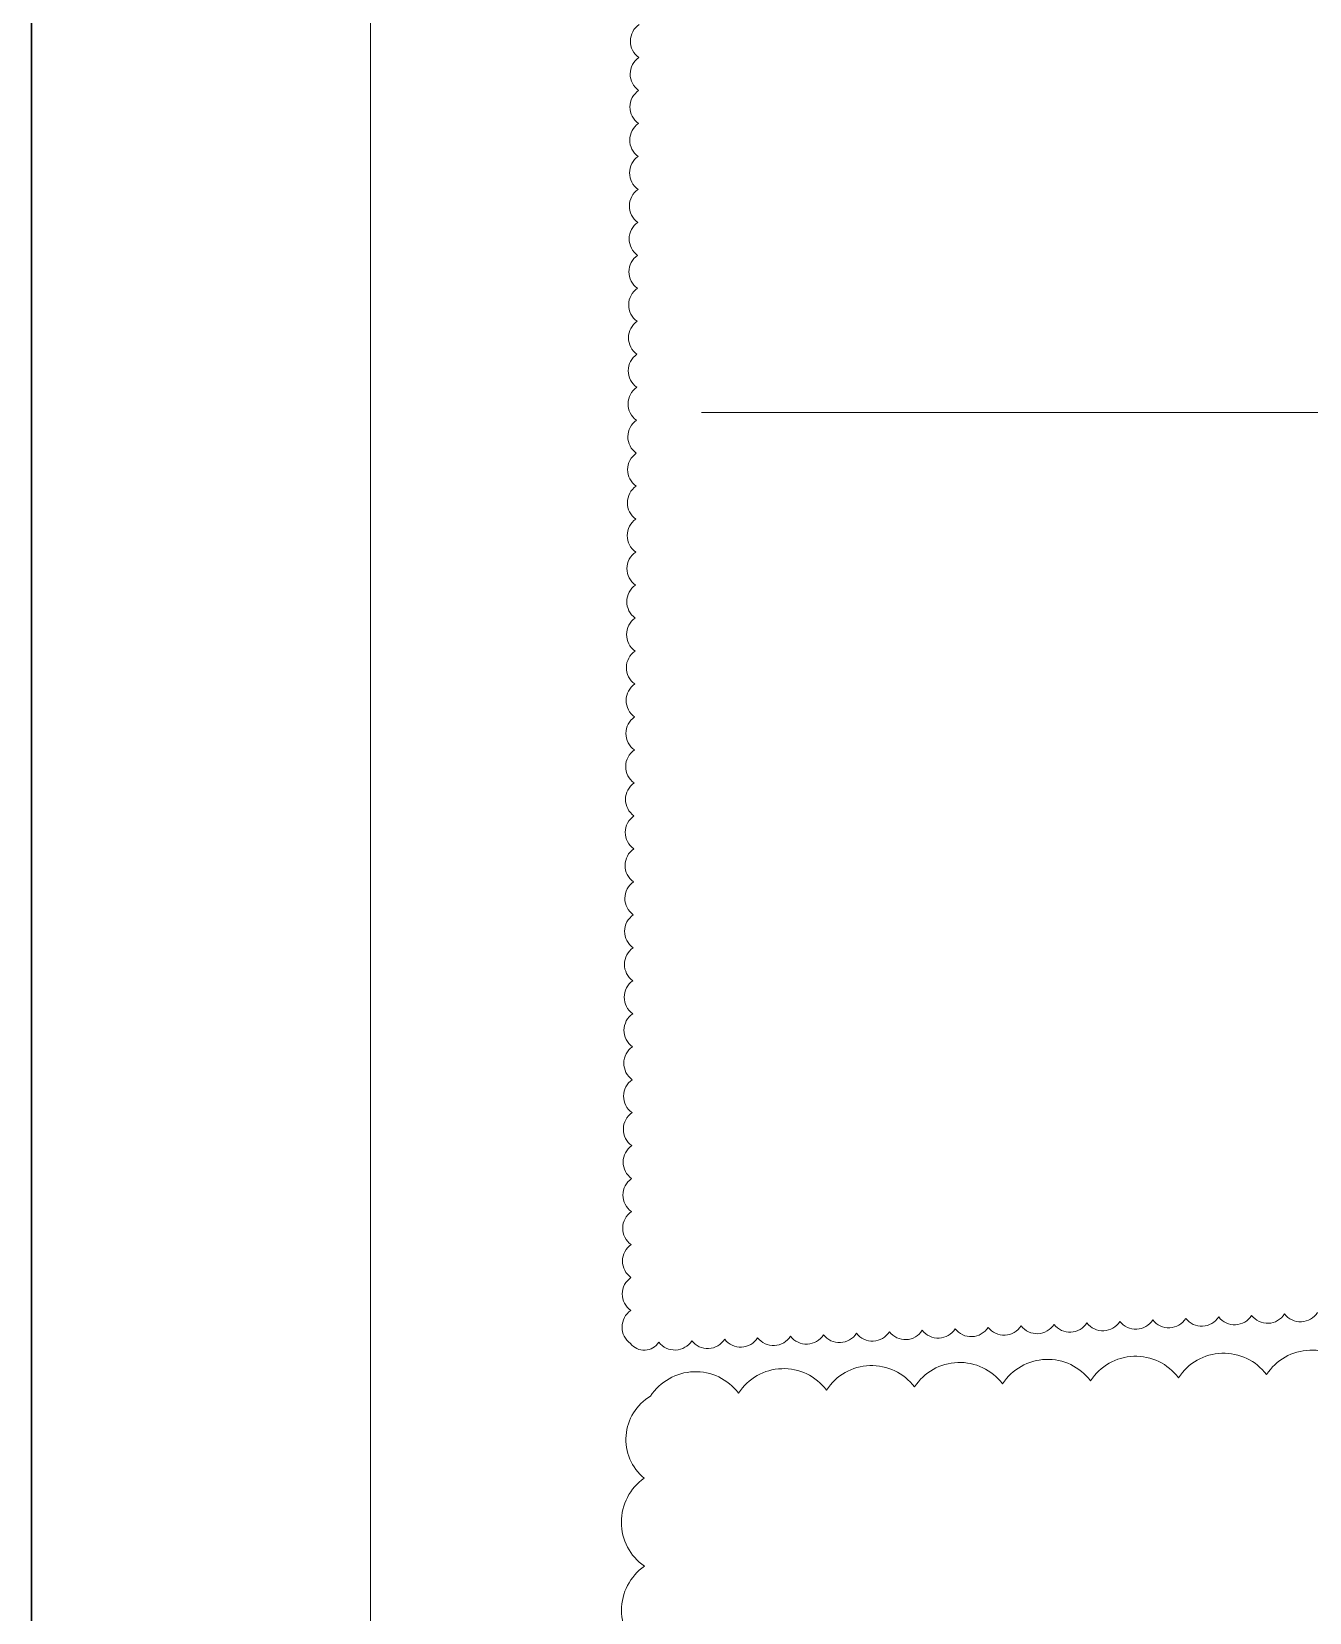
# Model space of a CAD drawing. Header units: millimetres. Extents: x 578 to 1029, y 98 to 264.
# Drawn here: x 577.99 to 597.37, y 146.81 to 170.78 of the extents above; entities that cross this region are included whole.
import ezdxf

# ---------------------------------------------------------------- set-up
doc = ezdxf.new("R2010")
doc.units = ezdxf.units.MM
doc.linetypes.add('Штрихпунктир 15 х 2 х 2 мм', pattern=[19, 15, -2, 0, -2])
doc.layers.add('Оси', color=7, linetype='Continuous', lineweight=18)
doc.layers.add('рамка', color=7, linetype='Continuous')

msp = doc.modelspace()

# ---------------------------------------------------------------- linework, layer by layer
at = {"layer": 'Оси', "linetype": 'Штрихпунктир 15 х 2 х 2 мм'}
msp.add_line((588.1454, 165), (648.3991, 165), dxfattribs=at)
at = {"layer": 'Оси'}
for points in [[(597.4886, 151.3545, -0.5205671), (596.9891, 151.332, -0.5205671), (596.4896, 151.3095, -0.5205671), (595.9901, 151.2869, -0.5205671), (595.4906, 151.2644, -0.5205671), (594.9911, 151.2419, -0.5205671), (594.4916, 151.2194, -0.5205671), (593.9921, 151.1969, -0.5205671), (593.4926, 151.1744, -0.5205671), (592.9931, 151.1519, -0.5205671), (592.4936, 151.1293, -0.5205671), (591.9941, 151.1068, -0.5205671), (591.4947, 151.0843, -0.5205671), (590.9952, 151.0618, -0.5205671), (590.4957, 151.0393, -0.5205671), (589.9962, 151.0168, -0.5205671), (589.4967, 150.9943, -0.5205671), (588.9972, 150.9717, -0.5205671), (588.4977, 150.9492, -0.5205671), (587.9982, 150.9267, -0.5205671), (587.4987, 150.9042, -0.5205671), (587.0696, 150.8849, -0.5205671), (587.0729, 151.3848, -0.5205671), (587.0761, 151.8848, -0.5205671), (587.0793, 152.3848, -0.5205671), (587.0826, 152.8848, -0.5205671), (587.0858, 153.3848, -0.5205671), (587.0891, 153.8848, -0.5205671), (587.0923, 154.3848, -0.5205671), (587.0955, 154.8848, -0.5205671), (587.0988, 155.3848, -0.5205671), (587.102, 155.8848, -0.5205671), (587.1053, 156.3847, -0.5205671), (587.1085, 156.8847, -0.5205671), (587.1117, 157.3847, -0.5205671), (587.115, 157.8847, -0.5205671), (587.1182, 158.3847, -0.5205671), (587.1214, 158.8847, -0.5205671), (587.1247, 159.3847, -0.5205671), (587.1279, 159.8847, -0.5205671), (587.1312, 160.3847, -0.5205671), (587.1344, 160.8846, -0.5205671), (587.1376, 161.3846, -0.5205671), (587.1409, 161.8846, -0.5205671), (587.1441, 162.3846, -0.5205671), (587.1474, 162.8846, -0.5205671), (587.1506, 163.3846, -0.5205671), (587.1538, 163.8846, -0.5205671), (587.1571, 164.3846, -0.5205671), (587.1603, 164.8846, -0.5205671), (587.1635, 165.3846, -0.5205671), (587.1668, 165.8845, -0.5205671), (587.17, 166.3845, -0.5205671), (587.1733, 166.8845, -0.5205671), (587.1765, 167.3845, -0.5205671), (587.1797, 167.8845, -0.5205671), (587.183, 168.3845, -0.5205671), (587.1862, 168.8845, -0.5205671), (587.1895, 169.3845, -0.5205671), (587.1927, 169.8845, -0.5205671), (587.1959, 170.3844, -0.5205671), (587.1992, 170.8844, -0.5205671)], [(587.281, 146.1709, -0.5205671), (587.279, 147.5066, -0.5205671), (587.277, 148.8423, -0.5205671), (587.3716, 150.0849, -0.5205671), (588.7065, 150.1317, -0.5205671), (590.0414, 150.1785, -0.5205671), (591.3763, 150.2253, -0.5205671), (592.7113, 150.272, -0.5205671), (594.0462, 150.3188, -0.5205671), (595.3811, 150.3656, -0.5205671), (596.716, 150.4124, -0.5205671), (598.0509, 150.4592, -0.5205671)]]:
    msp.add_lwpolyline(points, format="xyb", dxfattribs=at)
at = {"layer": 'рамка', "lineweight": 30}
msp.add_line((577.9852, 110.9662), (577.9852, 263.6521), dxfattribs=at)
at = {"layer": 'рамка', "lineweight": 9}
msp.add_line((583.1262, 112.2515), (583.1262, 262.3669), dxfattribs=at)

doc.saveas('drawing.dxf')
